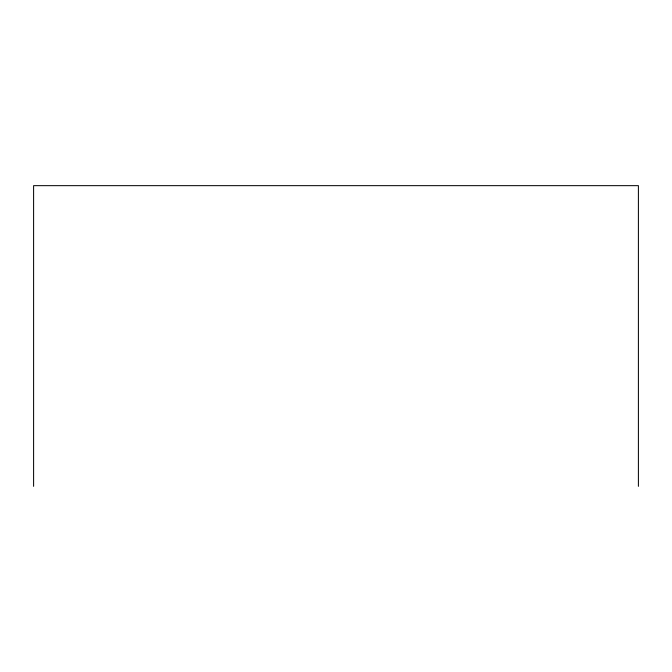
<?xml version="1.0" encoding="UTF-8"?>
<svg xmlns="http://www.w3.org/2000/svg" width="672" height="672" viewBox="0 0 672 672"><rect width="100%" height="100%" fill="white"/><g stroke="black" fill="none" stroke-linecap="round" stroke-linejoin="round"><path stroke-width="1.01" d="M638.4 486.343L638.4 185.657L33.6 185.657L33.6 486.343"/></g></svg>
